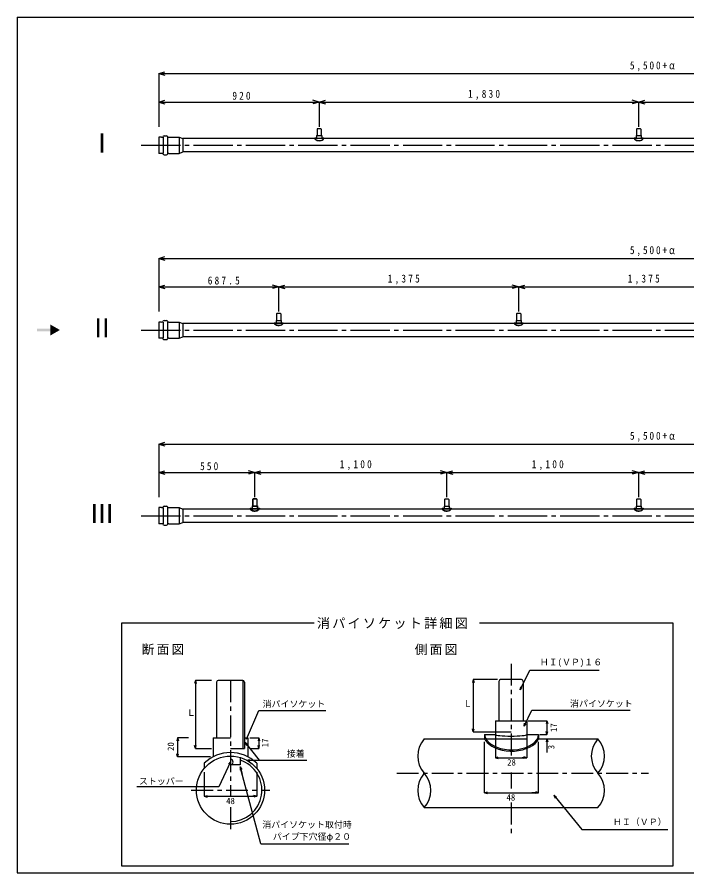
# Model space of a CAD drawing. Units: millimetres on the paper, with parts at other scales. Extents: x -140 to 140, y -97 to 99.
# Drawn here: x -139.9 to 13.6, y -96.9 to 99.1 of the extents above; entities that cross this region are included whole.
import ezdxf
from ezdxf.enums import TextEntityAlignment as Align

# ---------------------------------------------------------------- set-up
doc = ezdxf.new("R2010")
doc.units = ezdxf.units.MM
doc.linetypes.add('CHAIN1', pattern=[8, 5, -1, 1, -1])
doc.linetypes.add('CHAIN2', pattern=[12, 9, -1, 1, -1])
for name, color, linetype in [('0-0_図面枠', 7, 'Continuous'), ('1-1', 3, 'Continuous'), ('1-2', 4, 'Continuous')]:
    doc.layers.add(name, color=color, linetype=linetype)
doc.styles.add('ＭＳ ゴシック', font='')
doc.styles.get('ＭＳ ゴシック').set_extended_font_data('MS Gothic')

msp = doc.modelspace()

# ---------------------------------------------------------------- linework, layer by layer
at = {"layer": '0-0_図面枠', "color": 5}
msp.add_line((-139.949, 99.1), (140.051, 99.1), dxfattribs=at)
msp.add_lwpolyline([(-139.949, 99.1), (-139.949, -96.9), (140.051, -96.9), (140.051, 99.1)], dxfattribs=at)
at = {"layer": '1-1', "color": 4}
for p, q in [((-107.505, 86.161), (-106.056, 86.55)), ((-107.505, 86.161), (116.495, 86.161)), ((-107.505, 86.161), (-106.056, 85.773)), ((-107.505, 86.161), (-107.505, 79.653)), ((-107.505, 79.653), (-106.056, 80.041)), ((-107.505, 79.653), (-70.705, 79.653)), ((-107.505, 79.653), (-106.056, 79.265)), ((-107.505, 79.653), (-107.505, 73.983)), ((-70.705, 79.653), (-72.154, 80.041)), ((-70.705, 79.653), (-72.154, 79.265)), ((-70.705, 79.653), (-69.256, 80.041)), ((-70.705, 79.653), (-70.705, 73.983)), ((-70.705, 79.653), (2.495, 79.653)), ((-70.705, 79.653), (-69.256, 79.265)), ((2.495, 79.653), (1.046, 80.041)), ((2.495, 79.653), (1.046, 79.265)), ((2.495, 79.653), (3.944, 80.041)), ((2.495, 79.653), (2.495, 73.983)), ((2.495, 79.653), (75.695, 79.653)), ((2.495, 79.653), (3.944, 79.265)), ((-107.505, 43.847), (-106.056, 44.236)), ((-107.505, 43.847), (116.495, 43.847)), ((-107.505, 43.847), (-106.056, 43.459)), ((-107.505, 43.847), (-107.505, 37.339)), ((-107.505, 37.339), (-106.056, 37.728)), ((-107.505, 37.339), (-80.005, 37.339)), ((-107.505, 37.339), (-106.056, 36.951)), ((-107.505, 37.339), (-107.505, 31.669)), ((-80.005, 37.339), (-81.454, 37.728)), ((-80.005, 37.339), (-81.454, 36.951)), ((-80.005, 37.339), (-78.556, 37.728)), ((-80.005, 37.339), (-80.005, 31.669)), ((-80.005, 37.339), (-25.005, 37.339)), ((-80.005, 37.339), (-78.556, 36.951)), ((-25.005, 37.339), (-26.454, 37.728)), ((-25.005, 37.339), (-26.454, 36.951)), ((-25.005, 37.339), (-23.556, 37.728)), ((-25.005, 37.339), (-25.005, 31.669)), ((-25.005, 37.339), (29.995, 37.339)), ((-25.005, 37.339), (-23.556, 36.951)), ((-107.505, 1.328), (-106.056, 1.717)), ((-107.505, 1.328), (116.495, 1.328)), ((-107.505, 1.328), (-106.056, 0.94)), ((-107.505, 1.328), (-107.505, -5.18)), ((-107.505, -5.18), (-106.056, -4.792)), ((-107.505, -5.18), (-85.505, -5.18)), ((-107.505, -5.18), (-106.056, -5.568)), ((-107.505, -5.18), (-107.505, -10.85)), ((-85.505, -5.18), (-86.954, -4.792)), ((-85.505, -5.18), (-86.954, -5.568)), ((-85.505, -5.18), (-84.056, -4.792)), ((-85.505, -5.18), (-85.505, -10.85)), ((-85.505, -5.18), (-41.505, -5.18)), ((-85.505, -5.18), (-84.056, -5.568)), ((-41.505, -5.18), (-42.954, -4.792)), ((-41.505, -5.18), (-42.954, -5.568)), ((-41.505, -5.18), (-40.056, -4.792)), ((-41.505, -5.18), (-41.505, -10.85)), ((-41.505, -5.18), (2.495, -5.18)), ((-41.505, -5.18), (-40.056, -5.568)), ((2.495, -5.18), (1.046, -4.792)), ((2.495, -5.18), (1.046, -5.568)), ((2.495, -5.18), (3.944, -4.792)), ((2.495, -5.18), (2.495, -10.85)), ((2.495, -5.18), (46.495, -5.18)), ((2.495, -5.18), (3.944, -5.568))]:
    msp.add_line(p, q, dxfattribs=at)
at = {"layer": '1-1'}
for p, q in [((-71.171, 73.459), (-71.171, 71.958)), ((-70.305, 73.526), (-71.105, 73.526)), ((-70.238, 73.459), (-70.238, 71.958)), ((2.029, 73.459), (2.029, 71.958)), ((2.895, 73.526), (2.095, 73.526)), ((2.962, 73.459), (2.962, 71.958)), ((-107.505, 71.584), (-107.505, 67.892)), ((-106.825, 71.584), (-107.505, 71.584)), ((-106.505, 71.584), (-106.505, 67.892)), ((-106.271, 71.904), (-105.739, 71.904)), ((-105.505, 71.584), (-105.505, 67.892)), ((-105.185, 71.584), (-102.785, 71.584)), ((-102.785, 71.584), (-102.785, 67.892)), ((-102.785, 71.584), (-101.985, 71.264)), ((-71.714, 71.43), (-71.714, 71.264)), ((-71.714, 71.43), (-71.305, 71.43)), ((-71.305, 71.958), (-71.305, 71.43)), ((-71.305, 71.958), (-70.105, 71.958)), ((-69.651, 71.43), (-69.651, 71.264)), ((1.486, 71.43), (1.486, 71.264)), ((1.486, 71.43), (1.895, 71.43)), ((1.895, 71.958), (1.895, 71.43)), ((1.895, 71.958), (3.095, 71.958)), ((3.549, 71.43), (3.549, 71.264)), ((-106.825, 67.892), (-107.505, 67.892)), ((-106.271, 67.572), (-105.739, 67.572)), ((-105.185, 67.892), (-102.785, 67.892)), ((-102.785, 67.892), (-101.985, 68.212)), ((116.212, 68.212), (-101.985, 68.212)), ((-106.271, 29.59), (-105.739, 29.59)), ((-80.605, 29.644), (-80.605, 29.116)), ((-80.605, 29.644), (-79.405, 29.644)), ((-80.471, 31.145), (-80.471, 29.644)), ((-79.605, 31.212), (-80.405, 31.212)), ((-79.538, 31.145), (-79.538, 29.644)), ((-25.605, 29.644), (-25.605, 29.116)), ((-25.605, 29.644), (-24.405, 29.644)), ((-25.471, 31.145), (-25.471, 29.644)), ((-24.605, 31.212), (-25.405, 31.212)), ((-24.538, 31.145), (-24.538, 29.644)), ((-107.505, 29.27), (-107.505, 25.578)), ((-106.825, 29.27), (-107.505, 29.27)), ((-106.505, 29.27), (-106.505, 25.578)), ((-105.505, 29.27), (-105.505, 25.578)), ((-105.185, 29.27), (-102.785, 29.27)), ((-102.785, 29.27), (-102.785, 25.578)), ((-102.785, 29.27), (-101.985, 28.95)), ((-81.014, 29.116), (-81.014, 28.95)), ((-81.014, 29.116), (-80.605, 29.116)), ((-78.951, 29.116), (-78.951, 28.95)), ((-26.014, 29.116), (-26.014, 28.95)), ((-26.014, 29.116), (-25.605, 29.116)), ((-23.951, 29.116), (-23.951, 28.95)), ((-106.825, 25.578), (-107.505, 25.578)), ((-105.185, 25.578), (-102.785, 25.578)), ((-102.785, 25.578), (-101.985, 25.898)), ((116.212, 25.898), (-101.985, 25.898)), ((-106.271, 25.258), (-105.739, 25.258)), ((-85.971, -11.374), (-85.971, -12.875)), ((-85.931, -11.334), (-85.931, -12.835)), ((-85.105, -11.307), (-85.905, -11.307)), ((-85.065, -11.267), (-85.865, -11.267)), ((-85.038, -11.374), (-85.038, -12.875)), ((-84.998, -11.334), (-84.998, -12.835)), ((-41.971, -11.374), (-41.971, -12.875)), ((-41.105, -11.307), (-41.905, -11.307)), ((-41.038, -11.374), (-41.038, -12.875)), ((2.029, -11.374), (2.029, -12.875)), ((2.895, -11.307), (2.095, -11.307)), ((2.962, -11.374), (2.962, -12.875)), ((-107.505, -13.249), (-107.505, -16.941)), ((-106.825, -13.249), (-107.505, -13.249)), ((-106.505, -13.249), (-106.505, -16.941)), ((-106.271, -12.929), (-105.739, -12.929)), ((-105.505, -13.249), (-105.505, -16.941)), ((-105.185, -13.249), (-102.785, -13.249)), ((-102.785, -13.249), (-102.785, -16.941)), ((-102.785, -13.249), (-101.985, -13.569)), ((-86.514, -13.403), (-86.514, -13.569)), ((-86.514, -13.403), (-86.105, -13.403)), ((-86.474, -13.363), (-86.474, -13.529)), ((-86.474, -13.363), (-86.065, -13.363)), ((-86.105, -12.875), (-86.105, -13.403)), ((-86.105, -12.875), (-84.905, -12.875)), ((-86.065, -12.835), (-86.065, -13.363)), ((-86.065, -12.835), (-84.865, -12.835)), ((-84.451, -13.403), (-84.451, -13.569)), ((-84.411, -13.363), (-84.411, -13.529)), ((-42.514, -13.403), (-42.514, -13.569)), ((-42.514, -13.403), (-42.105, -13.403)), ((-42.105, -12.875), (-42.105, -13.403)), ((-42.105, -12.875), (-40.905, -12.875)), ((-40.451, -13.403), (-40.451, -13.569)), ((1.486, -13.403), (1.486, -13.569)), ((1.486, -13.403), (1.895, -13.403)), ((1.895, -12.875), (1.895, -13.403)), ((1.895, -12.875), (3.095, -12.875)), ((3.549, -13.403), (3.549, -13.569)), ((-106.825, -16.941), (-107.505, -16.941)), ((-106.271, -17.261), (-105.739, -17.261)), ((-105.185, -16.941), (-102.785, -16.941)), ((-102.785, -16.941), (-101.985, -16.621)), ((116.212, -16.621), (-101.985, -16.621))]:
    msp.add_line(p, q, dxfattribs=at)
at = {"layer": '1-1', "color": 7, "linetype": 'CHAIN2'}
for p, q in [((-111.505, 69.738), (120.495, 69.738)), ((-111.505, 27.424), (120.495, 27.424)), ((-111.505, -15.095), (120.495, -15.095))]:
    msp.add_line(p, q, dxfattribs=at)
at = {"layer": '1-1'}
for points in [[(116.212, 71.264), (-101.985, 71.264), (-101.985, 68.212)], [(-70.105, 71.958), (-70.105, 71.43), (-69.651, 71.43)], [(3.095, 71.958), (3.095, 71.43), (3.549, 71.43)], [(-79.405, 29.644), (-79.405, 29.116), (-78.951, 29.116)], [(-24.405, 29.644), (-24.405, 29.116), (-23.951, 29.116)], [(116.212, 28.95), (-101.985, 28.95), (-101.985, 25.898)], [(116.212, -13.569), (-101.985, -13.569), (-101.985, -16.621)], [(-84.905, -12.875), (-84.905, -13.403), (-84.451, -13.403)], [(-84.865, -12.835), (-84.865, -13.363), (-84.411, -13.363)], [(-40.905, -12.875), (-40.905, -13.403), (-40.451, -13.403)], [(3.095, -12.875), (3.095, -13.403), (3.549, -13.403)]]:
    msp.add_lwpolyline(points, dxfattribs=at)
for centre, radius, start, end in [((-71.105, 73.459), 0.0667, 90, 180), ((-70.305, 73.459), 0.0667, 0, 90), ((2.095, 73.459), 0.0667, 90, 180), ((2.895, 73.459), 0.0667, 0, 90), ((-106.825, 71.904), 0.32, 270, 330), ((-106.271, 71.584), 0.32, 90, 150), ((-105.739, 71.584), 0.32, 30, 90), ((-105.185, 71.904), 0.32, 210, 270), ((-106.825, 67.572), 0.32, 30, 90), ((-106.271, 67.892), 0.32, 210, 270), ((-105.739, 67.892), 0.32, 270, 330), ((-105.185, 67.572), 0.32, 90, 150), ((-106.825, 29.59), 0.32, 270, 330), ((-106.271, 29.27), 0.32, 90, 150), ((-105.739, 29.27), 0.32, 30, 90), ((-105.185, 29.59), 0.32, 210, 270), ((-80.405, 31.145), 0.0667, 90, 180), ((-79.605, 31.145), 0.0667, 0, 90), ((-25.405, 31.145), 0.0667, 90, 180), ((-24.605, 31.145), 0.0667, 0, 90), ((-106.825, 25.258), 0.32, 30, 90), ((-105.185, 25.258), 0.32, 90, 150), ((-106.271, 25.578), 0.32, 210, 270), ((-105.739, 25.578), 0.32, 270, 330), ((-85.905, -11.374), 0.0667, 90, 180), ((-85.865, -11.334), 0.0667, 90, 180), ((-85.105, -11.374), 0.0667, 0, 90), ((-85.065, -11.334), 0.0667, 0, 90), ((-41.905, -11.374), 0.0667, 90, 180), ((-41.105, -11.374), 0.0667, 0, 90), ((2.095, -11.374), 0.0667, 90, 180), ((2.895, -11.374), 0.0667, 0, 90), ((-106.825, -12.929), 0.32, 270, 330), ((-106.271, -13.249), 0.32, 90, 150), ((-105.739, -13.249), 0.32, 30, 90), ((-105.185, -12.929), 0.32, 210, 270), ((-106.825, -17.261), 0.32, 30, 90), ((-106.271, -16.941), 0.32, 210, 270), ((-105.739, -16.941), 0.32, 270, 330), ((-105.185, -17.261), 0.32, 90, 150)]:
    msp.add_arc(centre, radius, start, end, dxfattribs=at)
for centre, major_axis, ratio, start_param, end_param in [((-70.682, 71.465), (1.033, 0), 0.6, 3.1979403, 3.6333511), ((-70.682, 71.465), (1.082, 0), 0.618003, 3.4478121, 3.6333511), ((-70.682, 71.465), (1.082, 0), 0.618003, 3.6474485, 5.9769659), ((-70.682, 71.465), (1.033, 0), 0.6, 3.6474485, 6.2268377), ((-70.705, 71.43), (0.6, 0), 0.1, 3.1415927, 6.2831853), ((2.518, 71.465), (1.033, 0), 0.6, 3.1979403, 3.6333511), ((2.518, 71.465), (1.082, 0), 0.618003, 3.4478121, 3.6333511), ((2.518, 71.465), (1.082, 0), 0.618003, 3.6474485, 5.9769659), ((2.518, 71.465), (1.033, 0), 0.6, 3.6474485, 6.2268377), ((2.495, 71.43), (0.6, 0), 0.1, 3.1415927, 6.2831853), ((-79.982, 29.151), (1.033, 0), 0.6, 3.1979403, 3.6333511), ((-79.982, 29.151), (1.082, 0), 0.618003, 3.4478121, 3.6333511), ((-79.982, 29.151), (1.082, 0), 0.618003, 3.6474485, 5.9769659), ((-79.982, 29.151), (1.033, 0), 0.6, 3.6474485, 6.2268377), ((-80.005, 29.116), (0.6, 0), 0.1, 3.1415927, 6.2831853), ((-24.982, 29.151), (1.033, 0), 0.6, 3.1979403, 3.6333511), ((-24.982, 29.151), (1.082, 0), 0.618003, 3.4478121, 3.6333511), ((-24.982, 29.151), (1.082, 0), 0.618003, 3.6474485, 5.9769659), ((-24.982, 29.151), (1.033, 0), 0.6, 3.6474485, 6.2268377), ((-25.005, 29.116), (0.6, 0), 0.1, 3.1415927, 6.2831853), ((-85.482, -13.368), (1.033, 0), 0.6, 3.1979403, 3.6333511), ((-85.482, -13.368), (1.082, 0), 0.618003, 3.4478121, 3.6333511), ((-85.442, -13.328), (1.033, 0), 0.6, 3.1979403, 3.6333511), ((-85.442, -13.328), (1.082, 0), 0.618003, 3.4478121, 3.6333511), ((-85.482, -13.368), (1.082, 0), 0.618003, 3.6474485, 5.9769659), ((-85.442, -13.328), (1.082, 0), 0.618003, 3.6474485, 5.9769659), ((-85.482, -13.368), (1.033, 0), 0.6, 3.6474485, 6.2268377), ((-85.442, -13.328), (1.033, 0), 0.6, 3.6474485, 6.2268377), ((-85.505, -13.403), (0.6, 0), 0.1, 3.1415927, 6.2831853), ((-85.465, -13.363), (0.6, 0), 0.1, 3.1415927, 6.2831853), ((-41.482, -13.368), (1.033, 0), 0.6, 3.1979403, 3.6333511), ((-41.482, -13.368), (1.082, 0), 0.618003, 3.4478121, 3.6333511), ((-41.482, -13.368), (1.082, 0), 0.618003, 3.6474485, 5.9769659), ((-41.482, -13.368), (1.033, 0), 0.6, 3.6474485, 6.2268377), ((-41.505, -13.403), (0.6, 0), 0.1, 3.1415927, 6.2831853), ((2.518, -13.368), (1.033, 0), 0.6, 3.1979403, 3.6333511), ((2.518, -13.368), (1.082, 0), 0.618003, 3.4478121, 3.6333511), ((2.518, -13.368), (1.082, 0), 0.618003, 3.6474485, 5.9769659), ((2.518, -13.368), (1.033, 0), 0.6, 3.6474485, 6.2268377), ((2.495, -13.403), (0.6, 0), 0.1, 3.1415927, 6.2831853)]:
    msp.add_ellipse(centre, major_axis=major_axis, ratio=ratio, start_param=start_param, end_param=end_param, dxfattribs=at)
at = {"layer": '1-1', "color": 1}
for points in [[(-132.306, 27.104), (-132.306, 27.771), (-135.358, 27.771)], [(-132.306, 27.104), (-135.358, 27.771), (-135.358, 27.104)], [(-132.306, 27.104), (-130.147, 27.437), (-132.306, 28.684)], [(-132.306, 27.104), (-132.306, 26.191), (-130.147, 27.437)]]:
    msp.add_solid(points, dxfattribs=at)
at = {"layer": '1-2', "color": 7}
for p, q in [((-33.953, -39.617), (10.316, -39.617)), ((-24.646, -54.993), (-22.446, -50.47)), ((-22.446, -50.47), (-6.557, -50.47)), ((-24.646, -54.993), (-24.513, -54.306)), ((-24.646, -54.993), (-24.188, -54.465)), ((-23.778, -63.294), (-21.997, -59.633)), ((-21.997, -59.633), (0.534, -59.633)), ((-23.778, -63.294), (-23.645, -62.606)), ((-23.778, -63.294), (-23.319, -62.765)), ((-18.533, -66.214), (-18.533, -66.897)), ((-87.652, -67.041), (-84.507, -71.116)), ((-87.652, -67.041), (-87.095, -67.466)), ((-87.652, -67.041), (-87.382, -67.687)), ((-23.147, -70.514), (-24.222, -70.514)), ((-91.079, -71.495), (-91.527, -72.033)), ((-91.079, -71.495), (-91.198, -72.184)), ((-87.336, -71.116), (-86.66, -70.935)), ((-87.336, -71.116), (-73.567, -71.116)), ((-87.336, -71.116), (-86.66, -71.297)), ((-88.801, -72.646), (-88.451, -73.252)), ((-88.801, -72.646), (-88.801, -73.346)), ((-97.043, -79.352), (-96.269, -79.352)), ((-85.043, -79.352), (-85.901, -79.352)), ((-20.422, -78.538), (-22.009, -78.538)), ((-16.927, -79.113), (-16.359, -79.521)), ((-16.927, -79.113), (-16.639, -79.751)), ((-84.079, -90.27), (-63.921, -90.27))]:
    msp.add_line(p, q, dxfattribs=at)
at = {"layer": '1-2', "color": 7, "linetype": 'CHAIN1'}
for p, q in [((-26.747, -48.984), (-26.747, -70.282)), ((-91.043, -52.822), (-91.043, -79.247)), ((-52.925, -74.076), (4.741, -74.076)), ((-26.747, -73.896), (-26.747, -77.593)), ((-100.043, -77.953), (-82.043, -77.953)), ((-91.043, -81.876), (-91.043, -86.953)), ((-26.747, -80.787), (-26.747, -88.003))]:
    msp.add_line(p, q, dxfattribs=at)
at = {"layer": '1-2'}
for p, q in [((-99.101, -52.822), (-99.282, -53.499)), ((-99.101, -52.822), (-99.101, -68.393)), ((-95.417, -52.822), (-99.101, -52.822)), ((-99.101, -52.822), (-98.92, -53.499)), ((-35.399, -52.641), (-35.58, -53.317)), ((-29.867, -52.641), (-35.399, -52.641)), ((-35.399, -52.641), (-35.399, -64.565)), ((-35.399, -52.641), (-35.218, -53.317)), ((-18.533, -62.048), (-18.714, -62.724)), ((-18.533, -62.048), (-18.352, -62.724)), ((-35.399, -64.565), (-35.58, -63.889)), ((-35.399, -64.565), (-35.218, -63.889)), ((-35.399, -64.565), (-26.747, -64.565)), ((-18.533, -65.214), (-18.714, -64.538)), ((-18.533, -65.214), (-18.352, -64.538)), ((-103.177, -65.993), (-103.358, -66.669)), ((-103.177, -65.993), (-102.996, -66.669)), ((-86.59, -65.993), (-84.541, -65.993)), ((-84.541, -65.993), (-84.723, -66.669)), ((-84.541, -65.993), (-84.541, -68.393)), ((-84.541, -65.993), (-84.36, -66.669)), ((-30.347, -65.454), (-30.347, -70.514)), ((-23.147, -65.454), (-23.147, -70.514)), ((-20.15, -65.214), (-18.533, -65.214)), ((-18.533, -66.214), (-18.714, -66.89)), ((-18.533, -66.214), (-18.352, -66.89)), ((-18.533, -66.214), (-18.533, -69.307)), ((-99.101, -68.393), (-99.282, -67.716)), ((-99.101, -68.393), (-98.92, -67.716)), ((-99.101, -68.393), (-95.417, -68.393)), ((-86.59, -68.393), (-84.541, -68.393)), ((-84.541, -68.393), (-84.723, -67.716)), ((-84.541, -68.393), (-84.36, -67.716)), ((-32.802, -78.538), (-32.802, -66.902)), ((-20.422, -78.538), (-20.422, -66.902)), ((-103.177, -70.34), (-103.358, -69.664)), ((-103.177, -70.34), (-102.996, -69.664)), ((-95.622, -70.34), (-103.177, -70.34)), ((-30.347, -70.514), (-29.67, -70.333)), ((-30.347, -70.514), (-23.147, -70.514)), ((-30.347, -70.514), (-29.67, -70.696)), ((-23.147, -70.514), (-23.823, -70.333)), ((-23.147, -70.514), (-23.823, -70.696)), ((-85.043, -73.828), (-85.043, -79.352)), ((-32.802, -78.538), (-32.126, -78.357)), ((-20.422, -78.538), (-21.098, -78.357)), ((-97.043, -79.352), (-96.367, -79.171)), ((-97.043, -79.352), (-96.367, -79.534)), ((-85.043, -79.352), (-85.719, -79.171)), ((-85.043, -79.352), (-85.719, -79.534)), ((-32.802, -78.538), (-20.422, -78.538)), ((-32.802, -78.538), (-32.126, -78.719)), ((-20.422, -78.538), (-21.098, -78.719))]:
    msp.add_line(p, q, dxfattribs=at)
at = {"layer": '1-2', "color": 3}
for p, q in [((-88.243, -52.822), (-93.843, -52.822)), ((-88.243, -52.822), (-88.243, -68.393)), ((-24.347, -52.641), (-29.147, -52.641)), ((-94.243, -53.222), (-94.243, -65.993)), ((-87.843, -53.222), (-87.843, -68.393)), ((-29.547, -53.041), (-29.547, -62.048)), ((-23.947, -53.041), (-23.947, -62.048)), ((-30.347, -62.048), (-23.147, -62.048)), ((-30.347, -62.048), (-30.347, -65.214)), ((-23.147, -62.048), (-23.147, -65.214)), ((-95.043, -65.993), (-95.043, -70.34)), ((-95.043, -65.993), (-91.043, -65.993)), ((-87.843, -65.993), (-87.043, -65.993)), ((-87.043, -65.993), (-87.043, -70.34)), ((-46.645, -66.214), (-32.802, -66.214)), ((-44.68, -66.214), (-23.06, -66.214)), ((-32.802, -65.214), (-30.347, -65.214)), ((-32.802, -65.214), (-32.802, -66.214)), ((-23.147, -65.214), (-20.422, -65.214)), ((-20.422, -65.214), (-20.422, -66.214)), ((-20.422, -66.214), (-6.848, -66.214)), ((-91.043, -68.393), (-87.843, -68.393)), ((-88.816, -70.48), (-88.816, -72.119)), ((-97.043, -71.792), (-97.043, -72.969)), ((-88.816, -72.119), (-91.043, -72.119)), ((-85.043, -71.792), (-85.043, -72.969)), ((-46.645, -81.938), (-6.848, -81.938)), ((-44.68, -81.938), (-23.06, -81.938))]:
    msp.add_line(p, q, dxfattribs=at)
at = {"layer": '1-2', "color": 7}
for points in [[(10.316, -39.617), (10.316, -95.39), (-115.943, -95.39), (-115.943, -39.617), (-71.904, -39.617)], [(-87.406, -66.269), (-84.526, -59.735), (-69.211, -59.735)], [(-91.079, -71.495), (-93.72, -77.217), (-112.472, -77.217)], [(-84.079, -90.27), (-88.801, -72.646), (-88.365, -74.273)], [(-16.927, -79.113), (-10.526, -86.936), (9.211, -86.936)]]:
    msp.add_lwpolyline(points, dxfattribs=at)
at = {"layer": '1-2'}
for points in [[(-22.805, -62.048), (-18.533, -62.048), (-18.533, -65.214)], [(-100.687, -65.993), (-103.177, -65.993), (-103.177, -70.34)], [(-97.043, -73.828), (-97.043, -79.352), (-85.043, -79.352)]]:
    msp.add_lwpolyline(points, dxfattribs=at)
at = {"layer": '1-2', "color": 3}
msp.add_circle((-91.043, -77.953), 7.8, dxfattribs=at)
for centre, radius, start, end in [((-93.843, -53.222), 0.4, 90, 180), ((-88.243, -53.222), 0.4, 0, 90), ((-29.147, -53.041), 0.4, 90, 180), ((-24.347, -53.041), 0.4, 0, 90), ((-42.25, -70.145), 5.896, 138.18999, 221.81), ((-2.453, -70.145), 5.896, 138.18999, 221.81), ((-11.243, -70.145), 5.896, 318.18999, 41.81), ((-91.043, -77.953), 8.6, 45.75928, 134.24072), ((-91.043, -71.519), 0.6, 270, 90), ((-91.043, -77.953), 7.2, 270, 71.97754), ((-42.25, -78.007), 5.896, 138.18999, 221.81), ((-51.04, -78.007), 5.896, 318.18999, 41.81), ((-11.243, -78.007), 5.896, 318.18999, 41.81)]:
    msp.add_arc(centre, radius, start, end, dxfattribs=at)
for centre, major_axis, ratio, start_param, end_param in [((-26.612, -65.005), (6.2, 0), 0.6, 3.1979403, 3.6333511), ((-26.612, -65.005), (6.492, 0), 0.618003, 3.4478121, 3.6333511), ((-26.612, -65.005), (6.492, 0), 0.618003, 3.6474485, 5.9769659), ((-26.612, -65.005), (6.2, 0), 0.6, 3.6474485, 6.2268377), ((-26.747, -65.214), (3.6, 0), 0.1, 3.1415927, 6.2831853), ((-26.612, -65.005), (6.2, 0), 0.6, 3.6333511, 3.6336015), ((-26.612, -65.005), (6.2, 0), 0.6, 3.6336015, 3.6474485)]:
    msp.add_ellipse(centre, major_axis=major_axis, ratio=ratio, start_param=start_param, end_param=end_param, dxfattribs=at)

# ---------------------------------------------------------------- texts
at = {"layer": '1-1', "color": 7, "style": 'ＭＳ ゴシック'}
for s, p in [('Ⅰ', (-123.495, 66.738)), ('Ⅱ', (-123.495, 24.424)), ('Ⅲ', (-123.495, -18.095))]:
    msp.add_text(s, height=4.399, dxfattribs=at).set_placement(p, align=Align.BOTTOM_LEFT)
at = {"layer": '1-1', "color": 7, "char_height": 1.833, "attachment_point": 7, "style": 'ＭＳ ゴシック'}
for s, insert in [('\\T1.41;\\W0.85;5,500+α', (0.495, 86.661)), ('\\T1.48;\\W0.85;1,830', (-36.605, 80.153)), ('\\T1.46;\\W0.85;920', (-90.605, 80.153)), ('\\T1.41;\\W0.85;5,500+α', (0.495, 44.347)), ('\\T1.48;\\W0.85;687.5', (-96.255, 37.839)), ('\\T1.48;\\W0.85;1,375', (-55.005, 37.839)), ('\\T1.48;\\W0.85;1,375', (-0.005, 37.839)), ('\\T1.41;\\W0.85;5,500+α', (0.495, 1.828)), ('\\T1.46;\\W0.85;550', (-98.005, -4.68)), ('\\T1.48;\\W0.85;1,100', (-66.005, -4.68)), ('\\T1.48;\\W0.85;1,100', (-22.005, -4.68))]:
    msp.add_mtext(s, dxfattribs=dict(at, insert=insert))
at = {"layer": '1-2', "style": 'ＭＳ ゴシック'}
for s, p in [('ＨＩ(ＶＰ)１６', (-20.177, -49.803)), ('消パイソケット', (-83.683, -59.384)), ('Ｌ', (-37.722, -59.249)), ('消パイソケット', (-13.226, -59.307)), ('Ｌ', (-101.077, -61.37)), ('接着', (-78.133, -70.765)), ('28', (-27.633, -72.752)), ('ストッパー', (-112.031, -77.085)), ('48', (-92.033, -81.596)), ('48', (-27.777, -80.789)), ('ＨＩ（ＶＰ）', (-3.414, -86.403)), ('消パイソケット取付時', (-83.766, -87.021)), ('パイプ下穴径φ２０', (-81.349, -89.761))]:
    msp.add_text(s, height=1.466, dxfattribs=at).set_placement(p, align=Align.BOTTOM_LEFT)
for s, p in [('17', (-15.793, -64.643)), ('17', (-81.956, -68.126)), ('20', (-103.554, -68.967)), ('3', (-16.367, -68.59))]:
    msp.add_text(s, height=1.466, rotation=90, dxfattribs=at).set_placement(p, align=Align.BOTTOM_LEFT)
at = {"layer": '1-2', "color": 7, "attachment_point": 7, "style": 'ＭＳ ゴシック'}
for s, insert, char_height in [('\\T1.17;消パイソケット詳細図', (-71.238, -41.042), 2.199), ('\\T1.17;断面図', (-111.408, -47.035), 2.14), ('\\T1.17;側面図', (-48.823, -47.035), 2.14)]:
    msp.add_mtext(s, dxfattribs=dict(at, insert=insert, char_height=char_height))

doc.saveas('drawing.dxf')
